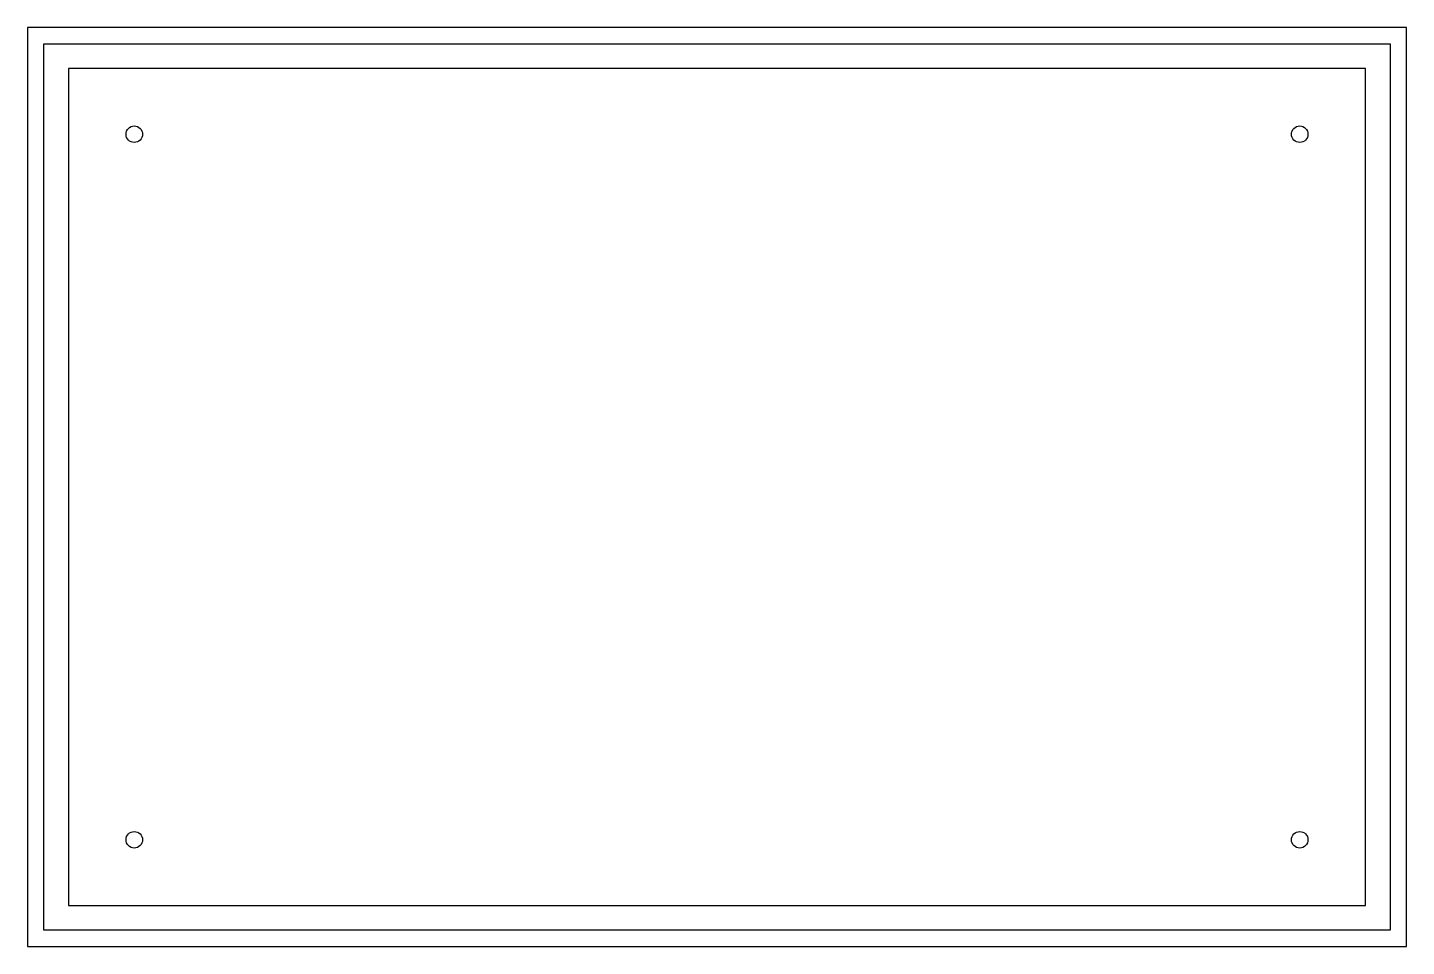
# Model space of a CAD drawing. Header units: inches. Extents: x -5.2 to 5.2, y -3.5 to 3.5.
import ezdxf

# ---------------------------------------------------------------- set-up
doc = ezdxf.new("R2010")
doc.units = ezdxf.units.IN
doc.layers.get('0').update_dxf_attribs({"linetype": 'CONTINUOUS'})

msp = doc.modelspace()

# ---------------------------------------------------------------- linework, layer by layer
for p, q in [((5.25, 3.5), (-5.25, 3.5)), ((-5.25, 3.5), (-5.25, -3.5)), ((5.25, -3.5), (5.25, 3.5)), ((-5.125, 3.375), (5.125, 3.375)), ((-5.125, -3.375), (-5.125, 3.375)), ((5.125, 3.375), (5.125, -3.375)), ((5.125, -3.375), (-5.125, -3.375)), ((-5.25, -3.5), (5.25, -3.5))]:
    msp.add_line(p, q)
msp.add_lwpolyline([(-4.9375, -3.1875), (4.9375, -3.1875), (4.9375, 3.1875), (-4.9375, 3.1875)], close=True)
for centre in [(-4.4375, 2.6875), (4.4375, 2.6875), (-4.4375, -2.6875), (4.4375, -2.6875)]:
    msp.add_circle(centre, 0.063)

doc.saveas('drawing.dxf')
